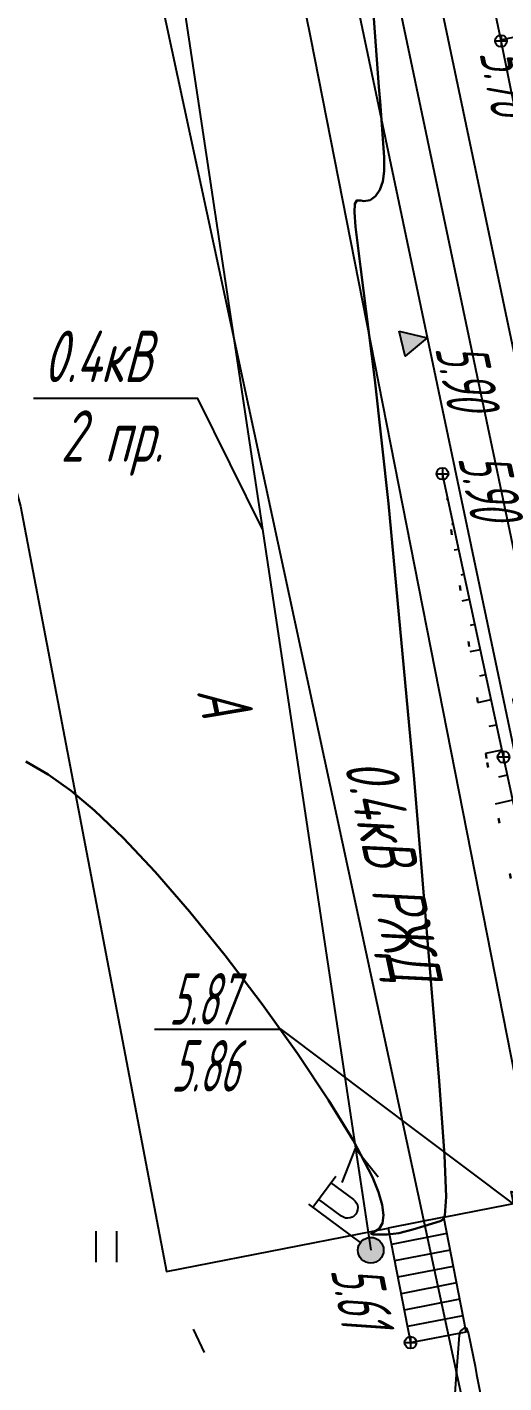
# Model space of a CAD drawing. Extents: x 1233805 to 1234355, y 654698 to 655114.
# Drawn here: x 1234109.09 to 1234118.35, y 654901.9 to 654928.25 of the extents above; entities that cross this region are included whole.
import ezdxf

# ---------------------------------------------------------------- set-up
doc = ezdxf.new("R2010")
doc.units = 0
doc.linetypes.add('ИИDash_05_15', pattern=[2, 0.5, -1.5])
doc.linetypes.add('ИИDot', pattern=[1, 0, -1])
for name, color, linetype, lineweight in [('ИИ_ГОРИЗОНТАЛИ_ОСН', 32, 'Continuous', 25), ('ИИ_ГОРИЗОНТАЛИ_УТОЛЩ', 32, 'Continuous', 30), ('ИИ_ДОРОГИ_АД', 7, 'Continuous', 25), ('ИИ_ДОРОГИ_ЖД', 7, 'Continuous', 25), ('ИИ_ЛЭП_НН', 250, 'Continuous', 25), ('ИИ_ОТКОС', 7, 'Continuous', 25), ('ИИ_ОТМЕТКИ', 7, 'Continuous', 25), ('ИИ_СООРУЖЕНИЕ', 7, 'Continuous', 25), ('ИИ_УГОДЬЯ', 7, 'Continuous', 25), ('ИИ_ЭЛЕКТРОКАБЕЛЬ_НН', 240, 'Continuous', 25)]:
    doc.layers.add(name, color=color, linetype=linetype, lineweight=lineweight)
doc.styles.add('VNIPISIMPLEXCUR', font='simplex.shx', dxfattribs={"width": 0.8, "oblique": 15})
doc.styles.add('ГОСТ 2.304 КУРСИВ', font='cs_gost2304.shx', dxfattribs={"oblique": 15})
doc.linetypes.add('ИИ051193', pattern='A,4,-2,[22,3dservice.shx,S=1,R=0,X=0,Y=0],8,[22,3dservice.shx,S=1,R=180,X=0,Y=0],-2,4', length=20)
doc.linetypes.add('ИИ05155', pattern='A,0,[41,3dservice.shx,S=3,R=0,X=0,Y=0],-12', length=12)
doc.linetypes.add('ИИ052801П', pattern='A,2,[39,3dservice.shx,S=0.8,R=0,X=0,Y=0],2', length=4)

# ---------------------------------------------------------------- blocks, each defined once
blk = doc.blocks.new('ИИ05401')
at = {"color": 0, "linetype": 'Continuous', "lineweight": 25}
for points in [[(-0.4, 1.2), (-0.4, 0)], [(0.4, 1.2), (0.4, 0)]]:
    blk.add_lwpolyline(points, dxfattribs=at)
blk = doc.blocks.new('ИИ051144')
at = {"color": 0, "linetype": 'Continuous', "lineweight": 25, "flags": 128}
for points in [[(2.775, 0.707), (4, 0), (2.775, -0.707)], [(4, 0), (0, 0)]]:
    blk.add_lwpolyline(points, dxfattribs=at)
blk = doc.blocks.new('ИИ0511013')
at = {"linetype": 'Continuous', "lineweight": 25}
h = blk.add_hatch(color=0, dxfattribs=at)
edge = h.paths.add_edge_path()
edge.add_arc((0, 0), 0.5, 0, 360)
at = {"color": 0, "linetype": 'Continuous', "lineweight": 25, "flags": 128}
for points in [[(0, 0.5), (0, 3)], [(0, 2.806), (1.5, 2.806)], [(1.184, 2.806), (1.184, 1.706), (1.174, 1.617), (1.144, 1.532), (1.096, 1.456), (1.033, 1.393), (0.957, 1.345), (0.873, 1.316), (0.784, 1.306), (0.695, 1.316), (0.61, 1.345), (0.534, 1.393), (0.471, 1.456), (0.423, 1.532), (0.394, 1.617), (0.384, 1.706), (0.384, 2.806)]]:
    blk.add_lwpolyline(points, dxfattribs=at)
at = {"color": 0, "linetype": 'Continuous', "lineweight": 25}
blk.add_circle((0, 0), 0.5, dxfattribs=at)
blk = doc.blocks.new('PICKET')
at = {"color": 0, "linetype": 'Continuous', "lineweight": 25}
for p, q in [((-0.23, 0), (0.23, 0)), ((0, 0.23), (0, -0.23))]:
    blk.add_line(p, q, dxfattribs=at)
blk.add_circle((0, 0), 0.23, dxfattribs=at)
at = {"color": 0, "linetype": 'Continuous', "style": 'VNIPISIMPLEXCUR', "oblique": 15, "width": 0.8}
blk.add_attdef('OTMETKA', (1.25, 0.3), '', height=2, dxfattribs=at)
at = {"color": 8, "linetype": 'Continuous', "style": 'VNIPISIMPLEXCUR', "oblique": 15, "width": 0.8, "flags": 1}
blk.add_attdef('NOMER', (1.25, -2.7), '', height=2, dxfattribs=at)
blk = doc.blocks.new('ИИ05280')
at = {"linetype": 'Continuous'}
blk.add_hatch(color=0, dxfattribs=at).paths.add_polyline_path([(0.5, 1), (-0.531, 1), (0, 0)])
at = {"color": 0, "linetype": 'Continuous'}
blk.add_lwpolyline([(0, 0), (-0.531, 1), (0.5, 1), (0, 0)], dxfattribs=at)
at = {"color": 0, "linetype": 'Continuous', "style": 'VNIPISIMPLEXCUR', "oblique": 15, "width": 0.8}
for tag, p in [('TOP', (1.705, 4.427)), ('FOUNDATION', (1.705, 0.998))]:
    blk.add_attdef(tag, p, '', height=2, dxfattribs=at)
blk = doc.blocks.new('*U187')
at = {"color": 0, "linetype": 'ByBlock', "lineweight": -2}
for points in [[(-9.03, 6.792), (-13.975, 6.792)], [(0, 0), (-9.03, 6.792)]]:
    blk.add_lwpolyline(points, dxfattribs=at)
blk = doc.blocks.new('ИИ05025')
at = {"linetype": 'Continuous', "lineweight": 25}
blk.add_hatch(color=0, dxfattribs=at).paths.add_polyline_path([(0.5, 1), (0, 0), (-0.5, 1)])
at = {"color": 0, "linetype": 'Continuous', "lineweight": 25}
blk.add_lwpolyline([(0.5, 1), (0, 0), (-0.5, 1)], close=True, dxfattribs=at)
at = {"color": 0, "linetype": 'Continuous', "style": 'VNIPISIMPLEXCUR', "oblique": 15, "width": 0.8}
blk.add_attdef('HEIGHT', (1.2, 0), '', height=2, dxfattribs=at)

msp = doc.modelspace()

# ---------------------------------------------------------------- linework, layer by layer
at = {"layer": 'ИИ_ГОРИЗОНТАЛИ_ОСН', "elevation": 5.5, "flags": 128}
msp.add_lwpolyline([(1234117.323, 654900.463), (1234117.424, 654901.974), (1234117.488, 654902.831), (1234117.519, 654902.914), (1234117.598, 654902.977), (1234117.629, 654902.963), (1234117.666, 654902.853), (1234117.794, 654902.224), (1234117.823, 654902.067), (1234118.027, 654901.025)], dxfattribs=at)
at = {"layer": 'ИИ_ГОРИЗОНТАЛИ_УТОЛЩ', "elevation": 6, "flags": 128}
msp.add_lwpolyline([(1234109.065, 654913.98), (1234109.498, 654913.723), (1234109.942, 654913.406), (1234110.395, 654913.027), (1234110.958, 654912.489), (1234111.577, 654911.831), (1234112.242, 654911.063), (1234112.936, 654910.206), (1234113.654, 654909.263), (1234114.339, 654908.306), (1234114.947, 654907.398), (1234115.426, 654906.616), (1234115.798, 654905.9), (1234115.916, 654905.608), (1234115.988, 654905.361), (1234116.015, 654905.16), (1234115.995, 654905.006), (1234115.932, 654904.899), (1234115.819, 654904.833), (1234115.803, 654904.826), (1234115.771, 654904.801), (1234115.815, 654904.784), (1234116.091, 654904.784), (1234116.314, 654904.815), (1234116.586, 654904.883), (1234117.113, 654905.043), (1234117.173, 654905.079), (1234117.207, 654905.154), (1234117.23, 654905.518), (1234117.197, 654906.327), (1234117.098, 654907.765), (1234116.611, 654913.637), (1234116.109, 654918.993), (1234115.847, 654921.393), (1234115.569, 654923.593), (1234115.47, 654924.371), (1234115.448, 654924.653), (1234115.456, 654924.817), (1234115.493, 654924.883), (1234115.576, 654924.881), (1234115.631, 654924.871), (1234115.752, 654924.89), (1234115.861, 654924.965), (1234115.945, 654925.086), (1234116, 654925.247), (1234116.025, 654925.448), (1234116.026, 654925.725), (1234115.95, 654926.805), (1234115.926, 654927.093), (1234115.648, 654930.817)], dxfattribs=at)
at = {"layer": 'ИИ_ДОРОГИ_ЖД', "linetype": 'ИИ05155', "flags": 128}
msp.add_lwpolyline([(1234083.906, 655090.311), (1234085.132, 655083.775), (1234087.8, 655070.028), (1234090.594, 655056.344), (1234096.117, 655029.026), (1234101.619, 655001.66), (1234107.135, 654974.217), (1234112.573, 654947.012), (1234115.345, 654933.295), (1234123.96, 654892.334), (1234127.117, 654878.774), (1234131.214, 654865.054), (1234132.49, 654860.512), (1234134.003, 654855.173), (1234139.822, 654834.577), (1234145.299, 654815.09), (1234150.807, 654794.72), (1234152.267, 654789.42), (1234153.005, 654786.618), (1234153.498, 654784.561), (1234154.057, 654782.147), (1234154.624, 654779.497), (1234155.227, 654776.558), (1234155.964, 654772.714), (1234156.926, 654767.204), (1234157.633, 654762.526), (1234159.204, 654752.284), (1234159.779, 654748.676), (1234160.771, 654742.313), (1234161.916, 654735.004), (1234163.48, 654724.746)], dxfattribs=at)
at = {"layer": 'ИИ_ДОРОГИ_ЖД'}
for points in [[(1234116.124, 654933.456), (1234124.736, 654892.506), (1234127.886, 654878.978), (1234131.978, 654865.275), (1234133.255, 654860.728), (1234134.768, 654855.389), (1234140.587, 654834.793), (1234146.065, 654815.301), (1234151.574, 654794.929), (1234153.034, 654789.627), (1234153.776, 654786.811), (1234154.272, 654784.743), (1234154.833, 654782.32), (1234155.403, 654779.66), (1234156.006, 654776.712), (1234156.746, 654772.857), (1234157.71, 654767.332), (1234158.419, 654762.646), (1234159.989, 654752.409), (1234160.565, 654748.8), (1234161.557, 654742.436), (1234162.702, 654735.126), (1234164.266, 654724.866)], [(1234114.566, 654933.135), (1234123.184, 654892.162), (1234126.349, 654878.57), (1234130.451, 654864.832), (1234131.725, 654860.296), (1234133.238, 654854.956), (1234139.056, 654834.362), (1234144.533, 654814.879), (1234150.04, 654794.511), (1234151.499, 654789.213), (1234152.234, 654786.424), (1234152.724, 654784.378), (1234153.281, 654781.974), (1234153.846, 654779.334), (1234154.447, 654776.403), (1234155.182, 654772.571), (1234156.141, 654767.076), (1234156.847, 654762.406), (1234158.418, 654752.159), (1234158.994, 654748.552), (1234159.986, 654742.19), (1234161.13, 654734.883), (1234162.694, 654724.626)]]:
    msp.add_lwpolyline(points, dxfattribs=at)
at = {"layer": 'ИИ_ЛЭП_НН'}
for points in [[(1234111.557, 654932.504), (1234115.766, 654904.48)], [(1234113.662, 654918.492), (1234112.407, 654921.035), (1234109.208, 654921.035)]]:
    msp.add_lwpolyline(points, dxfattribs=at)
at = {"layer": 'ИИ_ОТКОС'}
for p, q in [((1234118.294, 654928.004, 5.826), (1234119.276, 654928.21, 5.826)), ((1234117.237, 654919.078, 5.499), (1234117.266, 654919.084, 5.499)), ((1234117.342, 654918.59, 5.499), (1234117.371, 654918.596, 5.499)), ((1234117.39, 654918.09, 5.499), (1234117.476, 654918.108, 5.499)), ((1234117.524, 654917.608, 5.499), (1234117.581, 654917.62, 5.499)), ((1234117.542, 654917.102, 5.499), (1234117.686, 654917.133, 5.499)), ((1234117.705, 654916.626, 5.499), (1234117.791, 654916.645, 5.499)), ((1234117.695, 654916.114, 5.499), (1234117.896, 654916.157, 5.499)), ((1234117.887, 654915.645, 5.499), (1234118.002, 654915.669, 5.499)), ((1234117.848, 654915.126, 5.499), (1234118.107, 654915.182, 5.499)), ((1234118.068, 654914.663, 5.499), (1234118.212, 654914.694, 5.499)), ((1234118.001, 654914.138, 5.499), (1234118.317, 654914.206, 5.499)), ((1234118.257, 654913.683, 5.499), (1234118.422, 654913.718, 5.499)), ((1234118.191, 654913.158, 5.499), (1234118.527, 654913.231, 5.499))]:
    msp.add_line(p, q, dxfattribs=at)
for points, elevation in [([(1234141.623, 654834.064), (1234140.675, 654835.465), (1234139.39, 654839.972), (1234138.1, 654845.109), (1234136.864, 654849.653), (1234134.739, 654856.543), (1234133.061, 654862.226), (1234131.849, 654866.515), (1234130.691, 654870.851), (1234129.261, 654875.762), (1234128.196, 654879.611), (1234126.879, 654885.228), (1234125.561, 654890.175), (1234123.929, 654897.453), (1234123.003, 654901.941), (1234121.999, 654907.488), (1234120.904, 654914.414), (1234119.677, 654921.184), (1234118.299, 654927.982), (1234115.512, 654941.28)], 5.826), ([(1234127.793, 654871.191), (1234126.25, 654876.153), (1234125.728, 654879.396), (1234124.415, 654885.192), (1234123.495, 654888.996), (1234122.628, 654892.78), (1234122.073, 654895.86), (1234121.27, 654899.951), (1234120.784, 654902.605), (1234119.898, 654906.871), (1234118.347, 654914.066), (1234117.16, 654919.571)], 5.499)]:
    msp.add_lwpolyline(points, dxfattribs=dict(at, elevation=elevation))
at = {"layer": 'ИИ_ОТКОС', "color": 33, "linetype": 'ИИDot', "lineweight": 30, "elevation": 5.897}
msp.add_lwpolyline([(1234117.16, 654919.572), (1234118.029, 654913.957), (1234119.077, 654908.801), (1234120.041, 654903.659), (1234120.781, 654897.669), (1234121.508, 654892.484), (1234123.07, 654886.216), (1234124.029, 654880.707), (1234125.427, 654875.653)], dxfattribs=at)
at = {"layer": 'ИИ_СООРУЖЕНИЕ', "linetype": 'ИИ052801П', "flags": 128}
for points in [[(1234117.184, 654905.122), (1234119.037, 654905.484), (1234114.599, 654928.042), (1234110.927, 654946.165), (1234105.14, 654974.031), (1234100.791, 654995.093), (1234098.943, 654994.728)], [(1234108.797, 654919.538), (1234108.96, 654918.943), (1234111.794, 654904.07), (1234116.105, 654904.911)]]:
    msp.add_lwpolyline(points, dxfattribs=at)
at = {"layer": 'ИИ_СООРУЖЕНИЕ', "flags": 128}
msp.add_lwpolyline([(1234117.184, 654905.122), (1234116.105, 654904.911), (1234116.539, 654902.686), (1234117.618, 654902.896)], close=True, dxfattribs=at)
for points in [[(1234117.246, 654904.803), (1234116.167, 654904.592)], [(1234117.309, 654904.484), (1234116.23, 654904.273)], [(1234117.371, 654904.165), (1234116.292, 654903.954)], [(1234117.433, 654903.846), (1234116.354, 654903.635)], [(1234117.495, 654903.527), (1234116.416, 654903.316)], [(1234117.558, 654903.208), (1234116.479, 654902.998)]]:
    msp.add_lwpolyline(points, dxfattribs=at)
at = {"layer": 'ИИ_УГОДЬЯ', "linetype": 'ИИDash_05_15', "flags": 128}
msp.add_lwpolyline([(1234113.383, 654900.685), (1234111.794, 654904.07)], dxfattribs=at)
at = {"layer": 'ИИ_ЭЛЕКТРОКАБЕЛЬ_НН', "linetype": 'ИИ051193', "flags": 128}
msp.add_lwpolyline([(1234104.61, 654961.649), (1234152.102, 654740.983)], dxfattribs=at)

# ---------------------------------------------------------------- block references
at = {"layer": 'ИИ_ДОРОГИ_ЖД'}
ref = msp.add_blockref('ИИ05025', (1234116.863, 654922.215, 5.903), dxfattribs=dict(at, xscale=0.4999999999999997, yscale=0.4999999999999997, zscale=0.4999999999999997, rotation=103.3846663225831))
ref.add_attrib('OTMETKA', '5.90', (1234117.013, 654922.007, 5.903), dxfattribs={"layer": '0', "linetype": 'Continuous', "height": 1, "rotation": 281.8774, "style": 'ГОСТ 2.304 КУРСИВ', "oblique": 15, "width": 0.65})
at = {"layer": 'ИИ_ЛЭП_НН'}
for name, p, xscale, yscale, zscale, rotation in [('ИИ051144', (1234115.766, 654904.48), 0.4999999999999994, 0.4999999999999994, 0.4999999999999994, 98.54113082757931), ('ИИ0511013', (1234115.766, 654904.48, -11.67), 0.5, 0.5, 0.5, 53.45488988085349)]:
    msp.add_blockref(name, p, dxfattribs=dict(at, xscale=xscale, yscale=yscale, zscale=zscale, rotation=rotation))
at = {"layer": 'ИИ_ОТМЕТКИ'}
ref = msp.add_blockref('PICKET', (1234118.299, 654927.982, 5.776), dxfattribs=dict(at, xscale=0.5, yscale=0.5, zscale=0.5))
ref.add_attrib('OTMETKA', '5.78', (1234117.874, 654927.746, 5.776), dxfattribs={"layer": '0', "color": 0, "linetype": 'Continuous', "height": 1, "rotation": 281.4583, "style": 'ГОСТ 2.304 КУРСИВ', "oblique": 15, "width": 0.65})
ref = msp.add_blockref('PICKET', (1234117.16, 654919.572, 5.897), dxfattribs=dict(at, xscale=0.5, yscale=0.5, zscale=0.5))
ref.add_attrib('OTMETKA', '5.90', (1234117.458, 654919.872, 5.897), dxfattribs={"layer": '0', "color": 0, "linetype": 'Continuous', "height": 1, "rotation": 282.1663, "style": 'ГОСТ 2.304 КУРСИВ', "oblique": 15, "width": 0.65})
ref = msp.add_blockref('PICKET', (1234118.347, 654914.066, 5.86), dxfattribs=dict(at, xscale=0.5, yscale=0.5, zscale=0.5))
ref.add_attrib('OTMETKA', '5.86', (1234118.492, 654915.26, 5.86), dxfattribs={"layer": '0', "color": 0, "linetype": 'Continuous', "height": 1, "rotation": 282.1632, "style": 'ГОСТ 2.304 КУРСИВ', "oblique": 15, "width": 0.65})
ref = msp.add_blockref('PICKET', (1234116.539, 654902.686, 5.608), dxfattribs=dict(at, xscale=0.5, yscale=0.5, zscale=0.5))
ref.add_attrib('OTMETKA', '5.61', (1234114.984, 654904.093, 5.608), dxfattribs={"layer": '0', "color": 0, "linetype": 'Continuous', "height": 1, "rotation": 281.0427, "style": 'ГОСТ 2.304 КУРСИВ', "oblique": 15, "width": 0.65})
at = {"layer": 'ИИ_СООРУЖЕНИЕ'}
ref = msp.add_blockref('ИИ05280', (1234119.036, 654905.483, 5.858), dxfattribs=dict(at, xscale=0.4999999999999994, yscale=0.4999999999999994, zscale=0.4999999999999994, rotation=101.9320893114607))
ref.add_attrib('TOP', '5.87', (1234111.848, 654908.864, 5.858), dxfattribs={"layer": '0', "color": 0, "linetype": 'Continuous', "height": 1, "style": 'ГОСТ 2.304 КУРСИВ', "oblique": 15, "width": 0.65})
ref.add_attrib('FOUNDATION', '5.86', (1234111.888, 654907.563, 5.858), dxfattribs={"layer": '0', "color": 0, "linetype": 'Continuous', "height": 1, "style": 'ГОСТ 2.304 КУРСИВ', "oblique": 15, "width": 0.65})
at = {"layer": 'ИИ_СООРУЖЕНИЕ', "color": 7, "xscale": 0.5, "yscale": 0.5, "zscale": 0.5}
msp.add_blockref('*U187', (1234118.548, 654905.373, 5.858), dxfattribs=at)
at = {"layer": 'ИИ_УГОДЬЯ', "xscale": 0.5, "yscale": 0.5, "zscale": 0.5}
msp.add_blockref('ИИ05401', (1234110.625, 654904.251), dxfattribs=at)

# ---------------------------------------------------------------- texts
at = {"layer": 'ИИ_ДОРОГИ_АД', "style": 'ГОСТ 2.304 КУРСИВ', "oblique": 15, "width": 0.8}
msp.add_text('А', height=1, rotation=281.6673, dxfattribs=at).set_placement((1234112.382, 654915.349))
at = {"layer": 'ИИ_ЛЭП_НН', "style": 'ГОСТ 2.304 КУРСИВ', "oblique": 15, "width": 0.8}
for s, p in [('0.4кВ', (1234109.4, 654921.352)), ('2 пр.', (1234109.74, 654919.803))]:
    msp.add_text(s, height=1, dxfattribs=at).set_placement(p)
at = {"layer": 'ИИ_ЭЛЕКТРОКАБЕЛЬ_НН', "color": 7, "style": 'ГОСТ 2.304 КУРСИВ', "oblique": 15, "width": 0.8}
msp.add_text('0.4кВ РЖД', height=1, rotation=282.1037, dxfattribs=at).set_placement((1234115.247, 654913.933))

doc.saveas('drawing.dxf')
